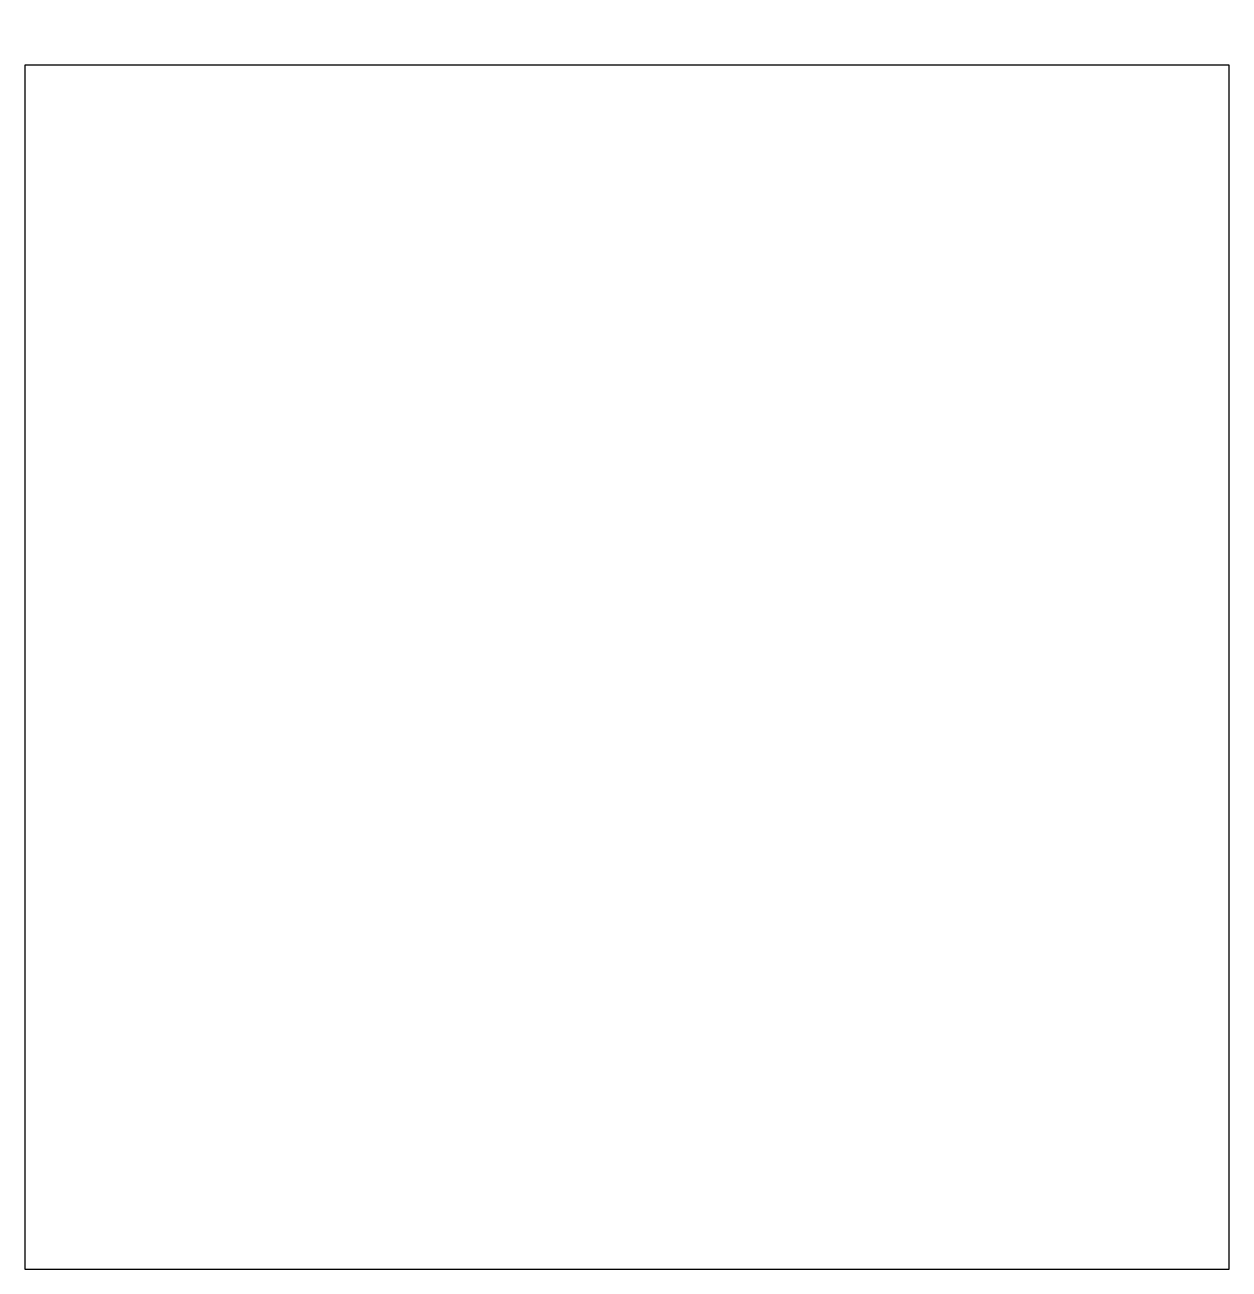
# Model space of a CAD drawing. Header units: centimetres. Extents: x -45 to 45, y -45 to 48.
import ezdxf
from ezdxf.enums import TextEntityAlignment as Align

# ---------------------------------------------------------------- set-up
doc = ezdxf.new("R2010")
doc.units = ezdxf.units.CM
doc.styles.get("Standard").update_dxf_attribs({"font": 'segoeuil.ttf'})

msp = doc.modelspace()

# ---------------------------------------------------------------- linework, layer by layer
msp.add_lwpolyline([(-45, -45), (45, -45), (45, 45), (-45, 45)], close=True)

# ---------------------------------------------------------------- texts
at = {"lineweight": 30, "flags": 104}
msp.add_attdef('NOME', text='', height=12.5, dxfattribs=at).set_placement((0, 48), align=Align.BOTTOM_CENTER)

doc.saveas('drawing.dxf')
